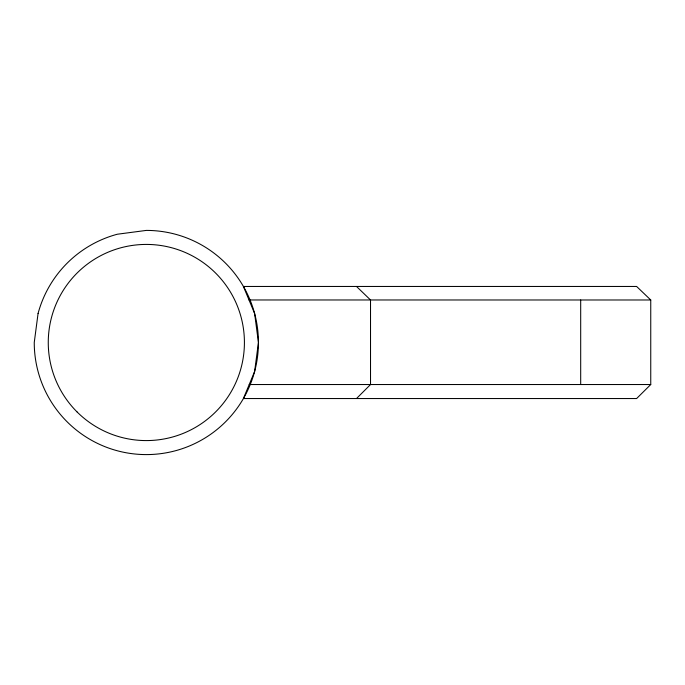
<?xml version="1.0" encoding="UTF-8"?>
<svg xmlns="http://www.w3.org/2000/svg" width="685" height="685" viewBox="0 0 685 685"><rect width="100%" height="100%" fill="white"/><g stroke="black" fill="none" stroke-linecap="round" stroke-linejoin="round"><path stroke-width="1.03" d="M356.508 398.542L370.525 384.533L370.525 299.987L356.508 286.458M650.75 384.533L636.622 398.542L243.415 398.542L254.614 371.51L258.433 342.5L254.614 313.49L243.415 286.458L636.622 286.458L650.75 299.987L650.75 384.533L249.22 384.533M249.015 299.97L650.75 299.987M580.692 299.987L580.692 384.533M38.069 313.49L34.25 342.5A112.092 112.092 0 0 0 146.342 454.592A112.092 112.092 0 0 0 258.433 342.5A112.092 112.092 0 0 0 146.342 230.408L117.332 234.227A112.092 112.092 0 0 0 38.069 313.49M76.985 411.856A98.083 98.083 0 0 0 241.077 367.888A98.083 98.083 0 0 0 120.954 247.764A98.083 98.083 0 0 0 76.985 411.856"/></g></svg>
